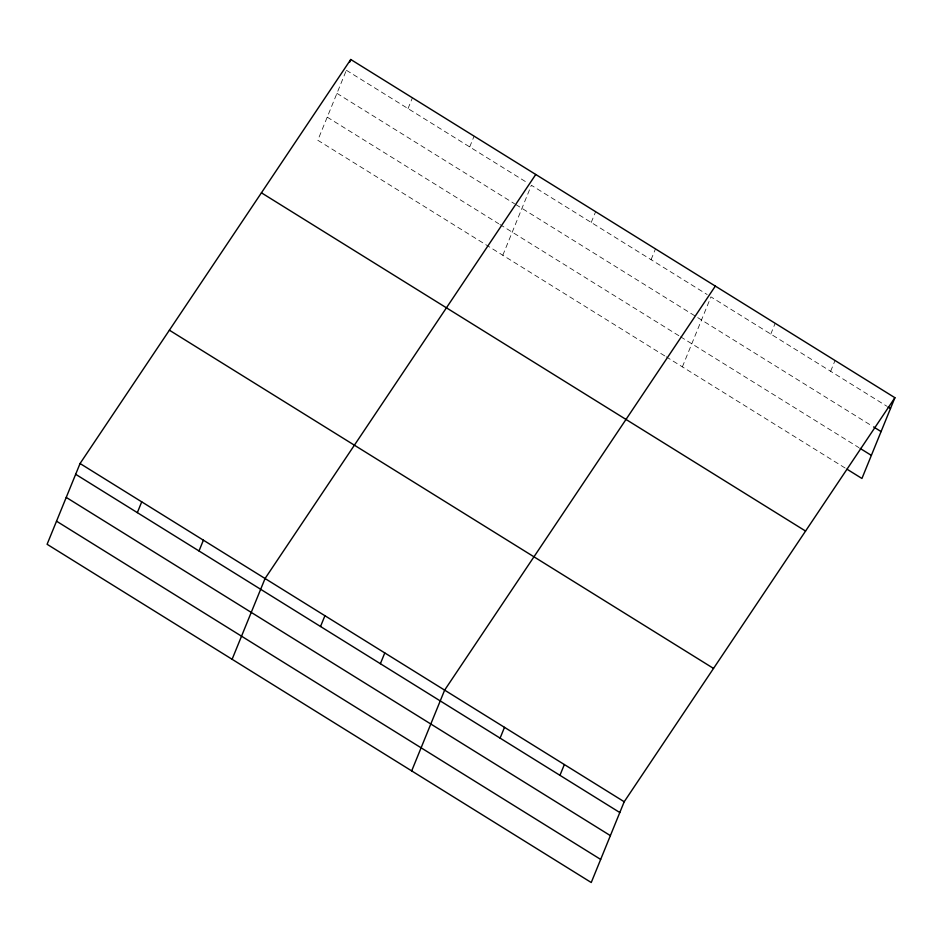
<?xml version="1.0" encoding="UTF-8"?>
<svg xmlns="http://www.w3.org/2000/svg" width="942" height="942" viewBox="0 0 942 942"><rect width="100%" height="100%" fill="white"/><g stroke="black" fill="none" stroke-linecap="round" stroke-linejoin="round"><path stroke-width="0.71" stroke-dasharray="4.71 3.53" d="M345.808 71.616L317.795 140.252L664.922 356.005M408.027 108.589L412.431 97.815M469.705 146.928L474.097 136.154M502.804 255.247L531.37 185.256L707.195 294.552M591.223 222.465L595.627 211.691M651.075 259.674L655.479 248.888M682.373 366.862L710.939 296.871L886.763 406.167M770.792 334.08L775.184 323.306M830.644 371.289L835.048 360.515M346.362 70.261L527.673 182.96M336.93 93.352L514.544 203.755M515.78 204.52L872.351 426.161M327.227 117.149L498.671 223.713M499.896 224.479L679.335 336.011M680.571 336.789L858.892 447.627M666.159 356.782L845.728 468.398"/><path stroke-width="1.41" d="M80.058 463.523L47.1 544.288L591.246 882.513L624.205 801.748L894.9 397.712L350.754 59.487L80.058 463.523L624.205 801.748M137.332 512.636L141.724 501.851M349.659 62.184L350.754 59.487M198.998 550.964L203.401 540.19M232.109 659.282L265.067 578.518L535.763 174.482M320.527 626.501L324.919 615.727M380.38 663.71L384.772 652.936M411.678 770.897L444.636 690.133L715.331 286.097M500.096 738.116L504.488 727.342M559.948 775.325L564.34 764.551M894.9 397.712L861.942 478.477L846.976 469.175M888.012 406.944L890.508 408.487M873.599 426.938L881.076 431.589M860.14 448.404L871.362 455.386M261.429 192.816L805.563 531.053M169.383 330.195L713.53 668.42M75.666 474.297L619.801 812.534M66.234 497.4L610.381 835.625M56.52 521.185L600.666 859.422"/></g></svg>
